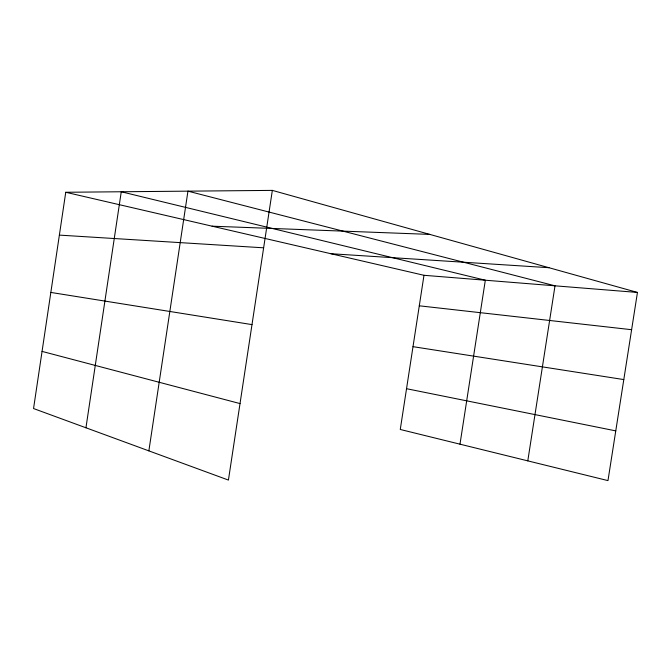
<?xml version="1.0" encoding="UTF-8"?>
<svg xmlns="http://www.w3.org/2000/svg" width="671" height="671" viewBox="0 0 671 671"><rect width="100%" height="100%" fill="white"/><g stroke="black" fill="none" stroke-linecap="round" stroke-linejoin="round"><path stroke-width="1.01" d="M65.75 192.267L33.55 408.547L228.425 480.075L272.342 190.388L637.45 292.439L607.976 480.612L400.268 429.474L423.98 275.295L65.75 192.267L272.342 190.388M85.947 427.779L121.258 191.763L485.326 280.218L459.987 444.177M148.861 450.87L187.947 191.151L555.009 285.821L527.792 460.868M212.103 226.186L429.801 234.397M59.375 235.11L263.636 247.817M330.87 253.713L548.953 267.704M423.98 275.295L637.45 292.439M419.291 305.808L631.612 329.704M413.009 346.664L623.804 379.576M50.837 292.43L251.994 324.613M406.542 388.71L615.768 430.883M42.055 351.403L240.025 403.581"/></g></svg>
